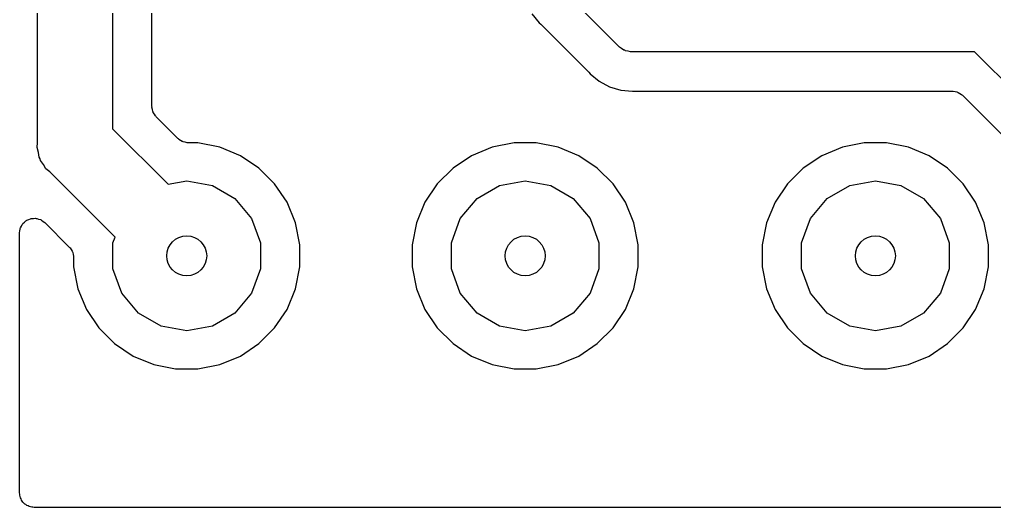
# Model space of a CAD drawing. Extents: x 91 to 190.2, y -113.9 to -59.9.
# Drawn here: x 91.39 to 101.3, y -113.13 to -108.17 of the extents above; entities that cross this region are included whole.
import ezdxf

# ---------------------------------------------------------------- set-up
doc = ezdxf.new("R2010")
doc.units = 0
doc.header["$MEASUREMENT"] = 0
doc.layers.add('BLACK', color=7, linetype='CONTINUOUS')

msp = doc.modelspace()

# ---------------------------------------------------------------- linework, layer by layer
at = {"layer": 'BLACK', "linetype": 'CONTINUOUS'}
for p, q in [((92.336, -105.903), (92.336, -109.277)), ((92.736, -109.049), (92.736, -106.659)), ((91.574, -109.418), (91.574, -106.817)), ((97.4701, -108.427), (96.9626, -107.92)), ((96.596, -108.107), (96.6714, -108.199)), ((96.6714, -108.199), (96.6887, -108.213)), ((96.6887, -108.213), (96.6936, -108.218)), ((96.6936, -108.218), (96.6996, -108.223)), ((96.6996, -108.223), (97.1673, -108.69)), ((97.4874, -108.448), (97.4701, -108.427)), ((97.5107, -108.462), (97.4874, -108.448)), ((97.5328, -108.477), (97.5107, -108.462)), ((97.5416, -108.479), (97.5328, -108.477)), ((97.5494, -108.484), (97.5416, -108.479)), ((97.576, -108.489), (97.5494, -108.484)), ((97.602, -108.496), (97.576, -108.489)), ((97.6289, -108.493), (97.602, -108.496)), ((101.096, -108.493), (97.6289, -108.493)), ((102.36, -109.757), (101.096, -108.493)), ((97.1673, -108.69), (97.1716, -108.696)), ((97.1716, -108.696), (97.1772, -108.701)), ((97.1772, -108.701), (97.1914, -108.719)), ((97.1914, -108.719), (97.2833, -108.794)), ((97.2833, -108.794), (97.388, -108.85)), ((97.388, -108.85), (97.5017, -108.884)), ((97.5017, -108.884), (97.62, -108.896)), ((97.62, -108.896), (97.6423, -108.894)), ((97.6423, -108.894), (97.6497, -108.894)), ((97.6497, -108.894), (97.657, -108.893)), ((97.657, -108.893), (100.868, -108.893)), ((100.868, -108.893), (100.875, -108.894)), ((100.875, -108.894), (100.881, -108.894)), ((100.881, -108.894), (100.9, -108.899)), ((100.9, -108.899), (100.919, -108.902)), ((100.919, -108.902), (100.925, -108.906)), ((100.925, -108.906), (100.931, -108.907)), ((100.931, -108.907), (100.947, -108.918)), ((100.947, -108.918), (100.964, -108.928)), ((100.964, -108.928), (100.969, -108.933)), ((100.969, -108.933), (100.974, -108.937)), ((100.974, -108.937), (101.826, -109.789)), ((92.7371, -109.056), (92.736, -109.049)), ((92.7366, -109.062), (92.7371, -109.056)), ((92.7416, -109.081), (92.7366, -109.062)), ((92.745, -109.101), (92.7416, -109.081)), ((92.7483, -109.106), (92.745, -109.101)), ((92.7501, -109.113), (92.7483, -109.106)), ((92.7613, -109.129), (92.7501, -109.113)), ((92.7711, -109.146), (92.7613, -109.129)), ((92.7761, -109.15), (92.7711, -109.146)), ((92.7799, -109.155), (92.7761, -109.15)), ((93.0006, -109.376), (92.7799, -109.155)), ((92.336, -109.277), (92.9006, -109.842)), ((93.006, -109.38), (93.0006, -109.376)), ((93.0102, -109.385), (93.006, -109.38)), ((93.0272, -109.395), (93.0102, -109.385)), ((93.0432, -109.406), (93.0272, -109.395)), ((93.0496, -109.408), (93.0432, -109.406)), ((93.0553, -109.411), (93.0496, -109.408)), ((93.0746, -109.414), (93.0553, -109.411)), ((91.5696, -109.469), (91.574, -109.418)), ((91.5827, -109.518), (91.5696, -109.469)), ((93.0936, -109.419), (93.0746, -109.414)), ((93.1001, -109.419), (93.0936, -109.419)), ((93.1066, -109.42), (93.1001, -109.419)), ((93.2033, -109.42), (93.1066, -109.42)), ((93.4254, -109.464), (93.2033, -109.42)), ((93.6347, -109.551), (93.4254, -109.464)), ((96.1946, -109.464), (95.9853, -109.551)), ((96.4167, -109.42), (96.1946, -109.464)), ((96.6433, -109.42), (96.4167, -109.42)), ((96.8654, -109.464), (96.6433, -109.42)), ((97.0747, -109.551), (96.8654, -109.464)), ((99.7546, -109.464), (99.5453, -109.551)), ((99.9767, -109.42), (99.7546, -109.464)), ((100.203, -109.42), (99.9767, -109.42)), ((100.425, -109.464), (100.203, -109.42)), ((100.635, -109.551), (100.425, -109.464)), ((91.5915, -109.567), (91.5827, -109.518)), ((91.6, -109.582), (91.5915, -109.567)), ((91.6044, -109.599), (91.6, -109.582)), ((91.6334, -109.64), (91.6044, -109.599)), ((93.8231, -109.677), (93.6347, -109.551)), ((95.9853, -109.551), (95.7969, -109.677)), ((97.2631, -109.677), (97.0747, -109.551)), ((99.5453, -109.551), (99.3569, -109.677)), ((100.823, -109.677), (100.635, -109.551)), ((91.6586, -109.684), (91.6334, -109.64)), ((91.6974, -109.716), (91.6586, -109.684)), ((93.9833, -109.837), (93.8231, -109.677)), ((95.7969, -109.677), (95.6367, -109.837)), ((97.4233, -109.837), (97.2631, -109.677)), ((99.3569, -109.677), (99.1967, -109.837)), ((100.983, -109.837), (100.823, -109.677)), ((92.3611, -110.38), (91.6974, -109.716)), ((92.9006, -109.842), (93.09, -109.808)), ((93.09, -109.808), (93.3505, -109.854)), ((96.2695, -109.854), (96.53, -109.808)), ((96.53, -109.808), (96.7905, -109.854)), ((99.8295, -109.854), (100.09, -109.808)), ((100.09, -109.808), (100.35, -109.854)), ((93.3505, -109.854), (93.5795, -109.987)), ((94.1091, -110.025), (93.9833, -109.837)), ((95.6367, -109.837), (95.5109, -110.025)), ((96.0405, -109.987), (96.2695, -109.854)), ((96.7905, -109.854), (97.0195, -109.987)), ((97.5491, -110.025), (97.4233, -109.837)), ((99.1967, -109.837), (99.0709, -110.025)), ((99.6005, -109.987), (99.8295, -109.854)), ((100.35, -109.854), (100.58, -109.987)), ((101.109, -110.025), (100.983, -109.837)), ((93.5795, -109.987), (93.7495, -110.189)), ((95.8705, -110.189), (96.0405, -109.987)), ((97.0195, -109.987), (97.1895, -110.189)), ((99.4305, -110.189), (99.6005, -109.987)), ((100.58, -109.987), (100.75, -110.189)), ((94.1958, -110.235), (94.1091, -110.025)), ((95.5109, -110.025), (95.4242, -110.235)), ((97.6358, -110.235), (97.5491, -110.025)), ((99.0709, -110.025), (98.9842, -110.235)), ((101.196, -110.235), (101.109, -110.025)), ((91.465, -110.207), (91.4834, -110.2)), ((91.4834, -110.2), (91.5012, -110.192)), ((91.5012, -110.192), (91.5078, -110.191)), ((91.5078, -110.191), (91.514, -110.189)), ((91.514, -110.189), (91.5335, -110.189)), ((91.5335, -110.189), (91.5531, -110.187)), ((91.5531, -110.187), (91.5594, -110.189)), ((91.5594, -110.189), (91.566, -110.189)), ((91.566, -110.189), (91.5845, -110.196)), ((91.5845, -110.196), (91.6034, -110.201)), ((91.6034, -110.201), (91.6088, -110.204)), ((91.6088, -110.204), (91.615, -110.207)), ((93.7495, -110.189), (93.84, -110.438)), ((95.78, -110.438), (95.8705, -110.189)), ((97.1895, -110.189), (97.28, -110.438)), ((99.34, -110.438), (99.4305, -110.189)), ((100.75, -110.189), (100.84, -110.438)), ((91.3934, -110.317), (91.3951, -110.298)), ((91.3951, -110.298), (91.3979, -110.292)), ((91.3979, -110.292), (91.399, -110.285)), ((91.399, -110.285), (91.4088, -110.268)), ((91.4088, -110.268), (91.4171, -110.251)), ((91.4171, -110.251), (91.4218, -110.246)), ((91.4218, -110.246), (91.4251, -110.24)), ((91.4251, -110.24), (91.4401, -110.228)), ((91.4401, -110.228), (91.454, -110.214)), ((91.454, -110.214), (91.4599, -110.211)), ((91.4599, -110.211), (91.465, -110.207)), ((91.615, -110.207), (91.63, -110.219)), ((91.63, -110.219), (91.6461, -110.231)), ((91.6461, -110.231), (91.8961, -110.481)), ((94.24, -110.457), (94.1958, -110.235)), ((95.4242, -110.235), (95.38, -110.457)), ((97.68, -110.457), (97.6358, -110.235)), ((98.9842, -110.235), (98.94, -110.457)), ((101.24, -110.457), (101.196, -110.235)), ((91.39, -110.337), (91.3934, -110.317)), ((91.39, -112.98), (91.39, -110.337)), ((92.34, -110.438), (92.3611, -110.38)), ((91.8961, -110.481), (91.8999, -110.486)), ((91.8999, -110.486), (91.9049, -110.49)), ((91.9049, -110.49), (91.9147, -110.507)), ((92.34, -110.702), (92.34, -110.438)), ((93.84, -110.438), (93.84, -110.702)), ((94.24, -110.683), (94.24, -110.457)), ((95.38, -110.457), (95.38, -110.683)), ((95.78, -110.702), (95.78, -110.438)), ((97.28, -110.438), (97.28, -110.702)), ((97.68, -110.683), (97.68, -110.457)), ((98.94, -110.457), (98.94, -110.683)), ((99.34, -110.702), (99.34, -110.438)), ((100.84, -110.438), (100.84, -110.702)), ((101.24, -110.683), (101.24, -110.457)), ((91.9147, -110.507), (91.9259, -110.523)), ((91.9259, -110.523), (91.9277, -110.53)), ((91.9277, -110.53), (91.931, -110.535)), ((91.931, -110.535), (91.9344, -110.555)), ((91.9344, -110.555), (91.9394, -110.574)), ((91.9394, -110.574), (91.9389, -110.58)), ((91.9389, -110.58), (91.94, -110.587)), ((91.94, -110.587), (91.94, -110.683)), ((91.94, -110.683), (91.9842, -110.905)), ((94.1958, -110.905), (94.24, -110.683)), ((95.38, -110.683), (95.4242, -110.905)), ((97.6358, -110.905), (97.68, -110.683)), ((98.94, -110.683), (98.9842, -110.905)), ((101.196, -110.905), (101.24, -110.683)), ((92.4305, -110.951), (92.34, -110.702)), ((93.84, -110.702), (93.7495, -110.951)), ((95.8705, -110.951), (95.78, -110.702)), ((97.28, -110.702), (97.1895, -110.951)), ((99.4305, -110.951), (99.34, -110.702)), ((100.84, -110.702), (100.75, -110.951)), ((91.9842, -110.905), (92.0709, -111.115)), ((92.6005, -111.153), (92.4305, -110.951)), ((93.7495, -110.951), (93.5795, -111.153)), ((94.1091, -111.115), (94.1958, -110.905)), ((95.4242, -110.905), (95.5109, -111.115)), ((96.0405, -111.153), (95.8705, -110.951)), ((97.1895, -110.951), (97.0195, -111.153)), ((97.5491, -111.115), (97.6358, -110.905)), ((98.9842, -110.905), (99.0709, -111.115)), ((99.6005, -111.153), (99.4305, -110.951)), ((100.75, -110.951), (100.58, -111.153)), ((101.109, -111.115), (101.196, -110.905)), ((92.0709, -111.115), (92.1967, -111.303)), ((92.8295, -111.286), (92.6005, -111.153)), ((93.5795, -111.153), (93.3505, -111.286)), ((93.9833, -111.303), (94.1091, -111.115)), ((95.5109, -111.115), (95.6367, -111.303)), ((96.2695, -111.286), (96.0405, -111.153)), ((97.0195, -111.153), (96.7905, -111.286)), ((97.4233, -111.303), (97.5491, -111.115)), ((99.0709, -111.115), (99.1967, -111.303)), ((99.8295, -111.286), (99.6005, -111.153)), ((100.58, -111.153), (100.35, -111.286)), ((100.983, -111.303), (101.109, -111.115)), ((93.09, -111.332), (92.8295, -111.286)), ((93.3505, -111.286), (93.09, -111.332)), ((96.53, -111.332), (96.2695, -111.286)), ((96.7905, -111.286), (96.53, -111.332)), ((100.09, -111.332), (99.8295, -111.286)), ((100.35, -111.286), (100.09, -111.332)), ((92.1967, -111.303), (92.3569, -111.463)), ((93.8231, -111.463), (93.9833, -111.303)), ((95.6367, -111.303), (95.7969, -111.463)), ((97.2631, -111.463), (97.4233, -111.303)), ((99.1967, -111.303), (99.3569, -111.463)), ((100.823, -111.463), (100.983, -111.303)), ((92.3569, -111.463), (92.5453, -111.589)), ((93.6347, -111.589), (93.8231, -111.463)), ((95.7969, -111.463), (95.9853, -111.589)), ((97.0747, -111.589), (97.2631, -111.463)), ((99.3569, -111.463), (99.5453, -111.589)), ((100.635, -111.589), (100.823, -111.463)), ((92.5453, -111.589), (92.7546, -111.676)), ((93.4254, -111.676), (93.6347, -111.589)), ((95.9853, -111.589), (96.1946, -111.676)), ((96.8654, -111.676), (97.0747, -111.589)), ((99.5453, -111.589), (99.7546, -111.676)), ((100.425, -111.676), (100.635, -111.589)), ((92.7546, -111.676), (92.9767, -111.72)), ((93.2033, -111.72), (93.4254, -111.676)), ((96.1946, -111.676), (96.4167, -111.72)), ((96.6433, -111.72), (96.8654, -111.676)), ((99.7546, -111.676), (99.9767, -111.72)), ((100.203, -111.72), (100.425, -111.676)), ((92.9767, -111.72), (93.2033, -111.72)), ((96.4167, -111.72), (96.6433, -111.72)), ((99.9767, -111.72), (100.203, -111.72)), ((91.3923, -112.993), (91.39, -112.98)), ((91.3923, -113.006), (91.3923, -112.993)), ((91.3968, -113.018), (91.3923, -113.006)), ((91.399, -113.031), (91.3968, -113.018)), ((91.4056, -113.043), (91.399, -113.031)), ((91.4101, -113.055), (91.4056, -113.043)), ((91.4185, -113.065), (91.4101, -113.055)), ((91.4251, -113.076), (91.4185, -113.065)), ((91.4351, -113.085), (91.4251, -113.076)), ((91.4436, -113.095), (91.4351, -113.085)), ((91.4549, -113.101), (91.4436, -113.095)), ((91.465, -113.11), (91.4549, -113.101)), ((91.4773, -113.114), (91.465, -113.11)), ((91.4887, -113.121), (91.4773, -113.114)), ((91.5016, -113.123), (91.4887, -113.121)), ((91.514, -113.128), (91.5016, -113.123)), ((91.5271, -113.128), (91.514, -113.128)), ((91.54, -113.13), (91.5271, -113.128)), ((102.161, -113.13), (91.54, -113.13))]:
    msp.add_line(p, q, dxfattribs=at)
at = {"layer": 'BLACK'}
for centre in [(93.09, -110.57), (96.53, -110.57), (100.09, -110.57)]:
    msp.add_circle(centre, 0.2032, dxfattribs=at)

doc.saveas('drawing.dxf')
